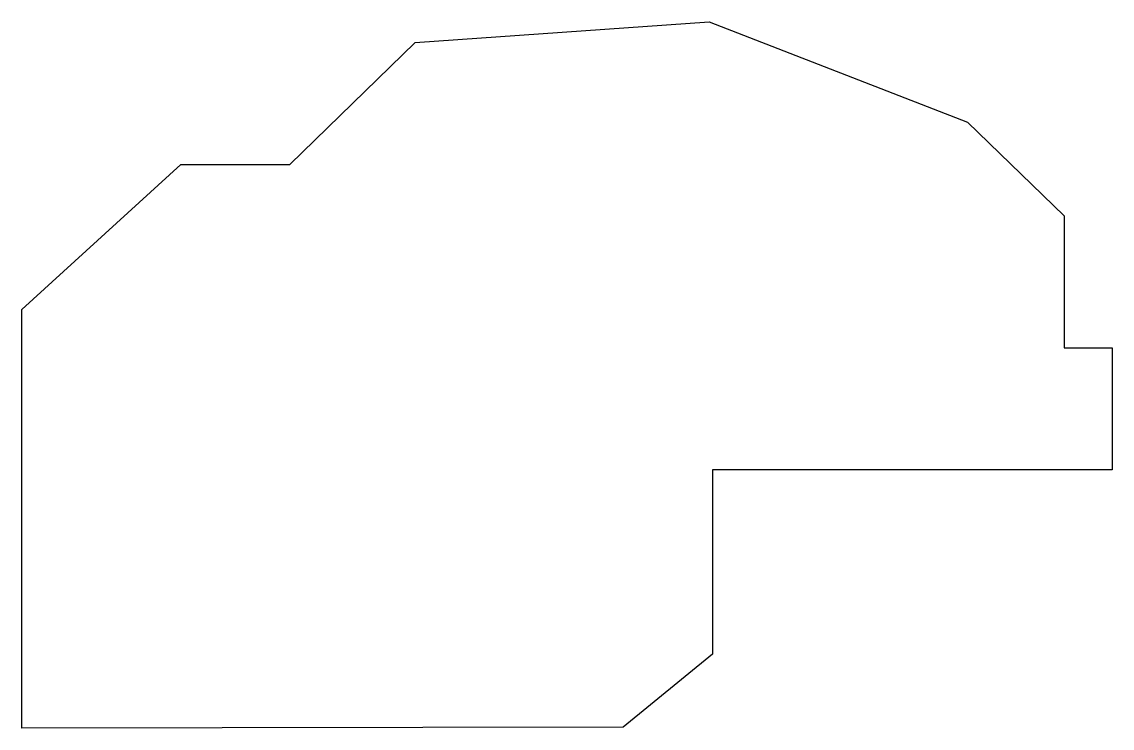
# Model space of a CAD drawing. Extents: x 286 to 570, y 461 to 645.
import ezdxf

# ---------------------------------------------------------------- set-up
doc = ezdxf.new("R2010")
doc.units = 0
doc.layers.get('0').update_dxf_attribs({"linetype": 'CONTINUOUS'})

msp = doc.modelspace()

# ---------------------------------------------------------------- linework, layer by layer
at = {"color": 7}
for points in [[(388.605469, 639.26867), (465.136719, 644.655389)], [(465.136719, 644.655389), (532.320312, 618.569452)], [(355.996094, 607.514764), (388.605469, 639.26867)], [(532.320312, 618.569452), (557.550781, 594.194452)], [(286.261719, 569.819452), (327.660156, 607.514764)], [(327.660156, 607.514764), (355.996094, 607.514764)], [(557.550781, 594.194452), (557.550781, 559.889764)], [(286.261719, 460.963983), (286.261719, 569.819452)], [(557.550781, 559.889764), (570.015625, 559.889764)], [(570.015625, 559.889764), (570.015625, 528.151483)], [(570.015625, 528.151483), (465.988281, 528.151483)], [(465.988281, 528.151483), (465.988281, 480.241327)], [(465.988281, 480.241327), (442.738281, 461.249139)], [(442.738281, 461.249139), (286.261719, 460.963983)]]:
    msp.add_lwpolyline(points, dxfattribs=at)

doc.saveas('drawing.dxf')
